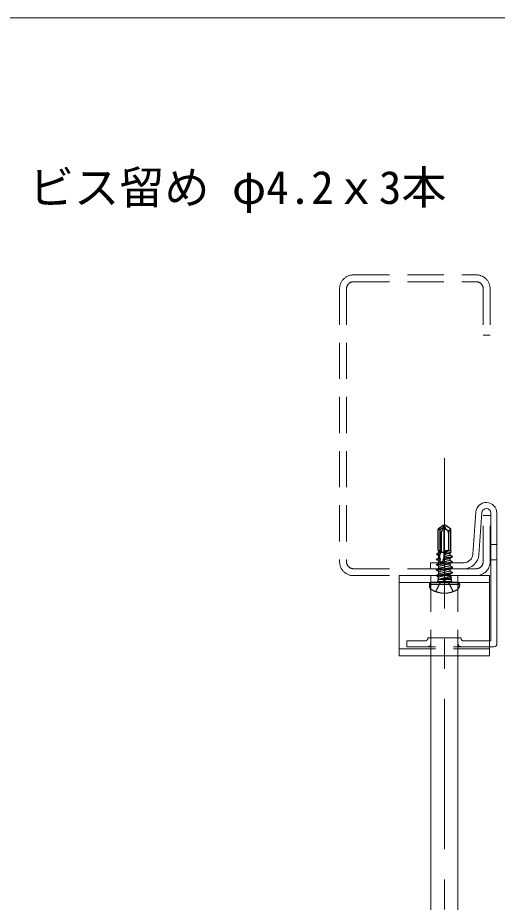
# Model space of a CAD drawing. Units: millimetres on the paper, enlarged 40 times, with parts at other scales. Extents: x -7800 to 7800, y -5387 to 5300.
# Drawn here: x 5567 to 6205, y -1342 to -165 of the extents above; entities that cross this region are included whole.
import ezdxf
from ezdxf.enums import TextEntityAlignment as Align

# ---------------------------------------------------------------- set-up
doc = ezdxf.new("R2010")
doc.units = ezdxf.units.MM
doc.header["$LTSCALE"] = 40
for name, pattern in [('CHAIN1', [8, 5, -1, 1, -1]), ('DASHED1', [1.8, 1.2, -0.6]), ('LONG_DASHED1', [7, 6, -1])]:
    doc.linetypes.add(name, pattern=pattern)
for name, color, linetype, lineweight in [('4-0_中心線', 4, 'CHAIN1', 9), ('4-1_吊り材', 7, 'Continuous', 18), ('4-6_文字・文字', 7, 'Continuous', 18), ('4-9_躯体他', 4, 'DASHED1', 9), ('4-B_補強金具・金具・その他', 3, 'Continuous', 18), ('4-C_ビス・アンカーボルト・強調図形', 2, 'DASHED1', 25), ('F-3_野縁受け', 7, 'Continuous', 18)]:
    doc.layers.add(name, color=color, linetype=linetype, lineweight=lineweight)
doc.styles.add('ＭＳ ゴシック', font='')
doc.styles.get('ＭＳ ゴシック').set_extended_font_data('MS Gothic')

msp = doc.modelspace()

# ---------------------------------------------------------------- linework, layer by layer
at = {"layer": '4-0_中心線'}
msp.add_line((6134.38, -751.2), (6134.38, -1611.39), dxfattribs=at)
at = {"layer": '4-1_吊り材', "linetype": 'DASHED1'}
for p, q in [((6116.38, -907.37), (6116.38, -1013.77)), ((6116.38, -907.37), (6152.38, -907.37)), ((6152.38, -907.37), (6152.38, -1013.77))]:
    msp.add_line(p, q, dxfattribs=at)
at = {"layer": '4-1_吊り材'}
for p, q in [((6116.38, -1013.77), (6116.38, -1611.39)), ((6152.38, -1013.77), (6152.38, -1611.39))]:
    msp.add_line(p, q, dxfattribs=at)
at = {"layer": '4-9_躯体他'}
for p, q in [((6013.43, -507.37), (6176.63, -507.37)), ((6013.43, -516.57), (6176.63, -516.57)), ((5995.03, -525.77), (5995.03, -888.97)), ((6004.23, -525.77), (6004.23, -888.97)), ((6195.03, -525.77), (6195.03, -587.37)), ((6195.03, -888.97), (6195.03, -827.37)), ((6013.43, -898.17), (6176.63, -898.17)), ((6013.43, -907.37), (6176.63, -907.37))]:
    msp.add_line(p, q, dxfattribs=at)
for points in [[(6185.83, -525.77), (6185.83, -587.37), (6195.03, -587.37)], [(6185.83, -888.97), (6185.83, -827.37), (6195.03, -827.37)]]:
    msp.add_lwpolyline(points, dxfattribs=at)
for centre, radius, start, end in [((6013.43, -525.77), 18.4, 90, 180), ((6013.43, -525.77), 9.2, 90, 180), ((6176.63, -525.77), 18.4, 0, 90), ((6176.63, -525.77), 9.2, 0, 90), ((6013.43, -888.97), 18.4, 180, 270), ((6013.43, -888.97), 9.2, 180, 270), ((6176.63, -888.97), 18.4, 270, 0), ((6176.63, -888.97), 9.2, 270, 0)]:
    msp.add_arc(centre, radius, start, end, dxfattribs=at)
at = {"layer": '4-B_補強金具・金具・その他'}
for p, q in [((6172.08, -878.95), (6175.98, -823.14)), ((6180.06, -879.51), (6183.96, -823.7)), ((6195.95, -824.12), (6195.95, -993.87)), ((6203.95, -824.12), (6204.16, -997.66)), ((6160.11, -890.12), (6115.95, -890.12)), ((6115.95, -890.12), (6115.95, -898.12)), ((6160.11, -898.12), (6115.95, -898.12)), ((6194.38, -907.37), (6074.38, -907.37)), ((6194.38, -1013.77), (6194.38, -907.37)), ((6194.38, -993.87), (6195.95, -993.87)), ((6200.16, -1001.87), (6194.38, -1001.87)), ((6168.33, -1013.77), (6100.43, -1013.77))]:
    msp.add_line(p, q, dxfattribs=at)
at = {"layer": '4-B_補強金具・金具・その他', "linetype": 'DASHED1'}
for p, q in [((6195.95, -866.12), (6203.95, -866.12)), ((6195.95, -886.12), (6203.95, -886.12)), ((6194.38, -916.57), (6074.38, -916.57)), ((6084.38, -993.87), (6110.38, -993.87)), ((6084.38, -993.87), (6084.38, -1001.87)), ((6112.38, -989.87), (6152.38, -989.87)), ((6116.38, -997.87), (6116.38, -989.87)), ((6156.38, -989.87), (6152.38, -989.87)), ((6152.38, -997.87), (6152.38, -989.87)), ((6158.38, -993.87), (6194.38, -993.87)), ((6194.38, -1004.57), (6074.38, -1004.57)), ((6194.38, -1001.87), (6084.38, -1001.87))]:
    msp.add_line(p, q, dxfattribs=at)
at = {"layer": '4-B_補強金具・金具・その他'}
msp.add_lwpolyline([(6194.38, -1013.77), (6074.38, -1013.77), (6074.38, -907.37)], dxfattribs=at)
for centre, radius, start, end in [((6189.95, -824.12), 14, 0, 176), ((6189.95, -824.12), 6, 0, 176), ((6160.11, -878.12), 12, 270, 356), ((6160.11, -878.12), 20, 270, 356), ((6200.16, -997.87), 4, 270, 3)]:
    msp.add_arc(centre, radius, start, end, dxfattribs=at)
at = {"layer": '4-B_補強金具・金具・その他', "linetype": 'DASHED1'}
for centre, radius, start, end in [((6108.6, -990.48), 3.83, 297.7261, 9.1438), ((6112.38, -997.87), 4, 270, 360), ((6156.38, -997.87), 4, 180, 270), ((6160.16, -990.48), 3.83, 170.8562, 242.2739)]:
    msp.add_arc(centre, radius, start, end, dxfattribs=at)
at = {"layer": '4-C_ビス・アンカーボルト・強調図形', "linetype": 'Continuous'}
for p, q in [((6132.58, -840.67), (6125.88, -845.36)), ((6128.38, -846.66), (6125.88, -845.36)), ((6125.88, -874.07), (6125.88, -845.36)), ((6129.88, -849.79), (6133.94, -842.77)), ((6134.38, -840.27), (6132.58, -840.67)), ((6136.18, -840.67), (6134.38, -840.27)), ((6134.87, -842.47), (6134.38, -840.27)), ((6142.88, -845.36), (6136.18, -840.67)), ((6137.92, -846.76), (6137.58, -846.52)), ((6141.64, -846.51), (6142.88, -845.36)), ((6142.88, -874.07), (6142.88, -845.36)), ((6129.88, -849.79), (6129.88, -876.57)), ((6134.13, -847.29), (6133.38, -848.58)), ((6133.38, -848.58), (6133.38, -879.77)), ((6139.88, -850.54), (6139.88, -874.07)), ((6124.39, -879.3), (6128.55, -878.64)), ((6124.39, -879.3), (6125.2, -879.77)), ((6124.77, -878), (6128.47, -877.13)), ((6125.2, -879.77), (6126.88, -880.74)), ((6125.88, -874.07), (6127.3, -874.07)), ((6126.88, -876.77), (6126.88, -874.07)), ((6127.44, -876.64), (6126.88, -876.77)), ((6126.88, -880.74), (6127.66, -880.56)), ((6126.88, -883.82), (6126.88, -880.74)), ((6127.3, -874.07), (6127.44, -876.64)), ((6135.31, -876.57), (6127.44, -876.57)), ((6128.47, -877.13), (6127.44, -876.64)), ((6127.66, -880.56), (6128.03, -879.77)), ((6127.66, -880.56), (6127.82, -883.6)), ((6128.03, -879.77), (6128.55, -878.64)), ((6128.47, -877.13), (6128.55, -878.64)), ((6134.44, -879.77), (6132.21, -888.04)), ((6133.38, -879.77), (6133.38, -883.71)), ((6141.88, -880.3), (6133.79, -882.2)), ((6134.38, -883.79), (6133.79, -882.2)), ((6134.38, -883.79), (6144.88, -882.03)), ((6135.98, -874.07), (6134.44, -879.77)), ((6134.68, -878.91), (6141.88, -877.21)), ((6134.68, -878.91), (6136.11, -877.45)), ((6138.4, -874.07), (6135.82, -874.67)), ((6136.71, -875.2), (6135.82, -874.67)), ((6135.98, -874.07), (6142.88, -874.07)), ((6136.71, -875.2), (6136.11, -877.45)), ((6136.11, -877.45), (6143.51, -876.27)), ((6136.71, -875.2), (6141.57, -874.07)), ((6143.51, -876.27), (6141.88, -877.21)), ((6141.88, -879.77), (6141.88, -877.21)), ((6141.88, -880.3), (6141.88, -879.77)), ((6144.88, -882.03), (6141.88, -880.3)), ((6143.51, -876.27), (6142.88, -874.07)), ((6144.88, -882.53), (6144.88, -882.03)), ((6123.88, -885.56), (6126.88, -883.82)), ((6123.88, -885.56), (6128.89, -884.72)), ((6123.88, -886.06), (6128.92, -885.21)), ((6123.88, -886.06), (6123.88, -885.56)), ((6123.88, -886.06), (6126.88, -887.79)), ((6123.88, -892.61), (6144.88, -889.08)), ((6123.88, -893.11), (6144.88, -889.58)), ((6123.88, -892.61), (6126.88, -890.87)), ((6123.88, -893.11), (6123.88, -892.61)), ((6123.88, -893.11), (6126.88, -894.84)), ((6127.82, -883.6), (6126.88, -883.82)), ((6141.88, -887.35), (6126.88, -890.87)), ((6126.88, -887.79), (6128.04, -887.52)), ((6126.88, -890.87), (6126.88, -887.79)), ((6126.88, -894.84), (6141.88, -891.31)), ((6128.89, -884.72), (6127.82, -883.6)), ((6128.04, -887.52), (6128.92, -885.21)), ((6128.04, -887.52), (6128.11, -888.75)), ((6128.89, -884.72), (6128.92, -885.21)), ((6132.65, -886.43), (6141.88, -884.26)), ((6132.65, -886.43), (6134.25, -884.32)), ((6134.25, -884.32), (6144.88, -882.53)), ((6134.39, -883.79), (6134.25, -884.32)), ((6144.88, -882.53), (6141.88, -884.26)), ((6141.88, -887.35), (6141.88, -884.26)), ((6144.88, -889.08), (6141.88, -887.35)), ((6144.88, -889.58), (6141.88, -891.31)), ((6141.88, -894.4), (6141.88, -891.31)), ((6144.88, -889.58), (6144.88, -889.08)), ((6126.54, -898.12), (6126.88, -897.92)), ((6141.88, -894.4), (6126.88, -897.92)), ((6126.88, -897.92), (6126.88, -894.84)), ((6133.05, -898.12), (6144.88, -896.13)), ((6151.88, -916.57), (6116.88, -916.57)), ((6114.38, -919.07), (6114.38, -920.57)), ((6154.38, -919.07), (6114.38, -919.07)), ((6154.38, -919.07), (6154.38, -920.57))]:
    msp.add_line(p, q, dxfattribs=at)
at = {"layer": '4-C_ビス・アンカーボルト・強調図形'}
for p, q in [((6123.88, -899.66), (6126.46, -898.17)), ((6123.88, -899.66), (6132.75, -898.17)), ((6123.88, -900.16), (6135.73, -898.17)), ((6123.88, -900.16), (6123.88, -899.66)), ((6123.88, -900.16), (6126.88, -901.89)), ((6124.12, -906.57), (6144.88, -903.18)), ((6124.12, -906.57), (6126.88, -904.97)), ((6124.34, -907.47), (6144.88, -903.68)), ((6126.65, -908.81), (6141.88, -905.41)), ((6126.88, -901.89), (6141.88, -898.36)), ((6141.88, -901.45), (6126.88, -904.97)), ((6126.88, -904.97), (6126.88, -901.89)), ((6142.22, -898.17), (6141.88, -898.36)), ((6141.88, -901.45), (6141.88, -898.36)), ((6144.88, -903.18), (6141.88, -901.45)), ((6144.88, -903.68), (6141.88, -905.41)), ((6141.88, -905.52), (6141.88, -905.41)), ((6142.1, -908.62), (6141.88, -905.52)), ((6144.88, -903.68), (6144.88, -903.18)), ((6123.88, -916.57), (6125.47, -914.98)), ((6124.34, -907.47), (6124.12, -906.57)), ((6124.34, -907.47), (6126.65, -908.81)), ((6125.53, -912.57), (6125.47, -914.98)), ((6125.47, -914.98), (6143.29, -914.98)), ((6143.23, -912.57), (6125.53, -912.57)), ((6142.1, -908.62), (6126.41, -912.3)), ((6126.41, -912.3), (6126.65, -908.81)), ((6126.81, -912.57), (6143.91, -909.67)), ((6134.38, -913.84), (6128.65, -916.88)), ((6134.38, -913.84), (6140.1, -916.88)), ((6139.15, -912.57), (6143.47, -911.55)), ((6140.82, -912.57), (6142.35, -912.19)), ((6143.91, -909.67), (6142.1, -908.62)), ((6143.47, -911.55), (6142.35, -912.19)), ((6142.37, -912.57), (6142.35, -912.19)), ((6143.23, -912.57), (6143.29, -914.98)), ((6144.88, -916.57), (6143.29, -914.98)), ((6143.47, -911.55), (6143.91, -909.67))]:
    msp.add_line(p, q, dxfattribs=at)
at = {"layer": '4-C_ビス・アンカーボルト・強調図形', "linetype": 'LONG_DASHED1'}
for p, q in [((6122.88, -928.46), (6128.65, -916.88)), ((6145.88, -928.46), (6140.1, -916.88))]:
    msp.add_line(p, q, dxfattribs=at)
at = {"layer": '4-C_ビス・アンカーボルト・強調図形', "linetype": 'Continuous'}
for points in [[(6133.94, -842.77), (6128.38, -846.66), (6128.38, -876.57)], [(6132.58, -840.67), (6133.94, -842.77), (6134.38, -840.27)], [(6124.39, -879.3), (6124.77, -878), (6126.88, -876.77)], [(6136.03, -898.12), (6144.88, -896.63), (6142.31, -898.12)], [(6144.88, -896.63), (6144.88, -896.13), (6141.88, -894.4)]]:
    msp.add_lwpolyline(points, dxfattribs=at)
for centre, radius, start, end in [((6128.31, -843.93), 6.72, 329.99998, 12.5), ((6136.2, -848.49), 2.4, 54.99998, 149.99998), ((6141.43, -841.02), 6.72, 192.5, 235), ((6135.27, -850.54), 4.61, 0, 54.99998), ((6139.62, -844.33), 2.97, 235, 312.84566), ((6145.37, -850.54), 5.49, 132.84566, 180), ((6129.63, -885.32), 3.75, 246.07925, 313.5446), ((6116.88, -919.07), 2.5, 90, 180), ((6151.88, -919.07), 2.5, 0, 90), ((6120.38, -920.57), 6, 180, 238.10921), ((6134.38, -898.07), 32.5, 238.10921, 301.89078), ((6148.38, -920.57), 6, 301.89078, 0)]:
    msp.add_arc(centre, radius, start, end, dxfattribs=at)
at = {"layer": 'F-3_野縁受け', "color": 3}
msp.add_line((78.17, -165.43), (7638.17, -165.43), dxfattribs=at)

# ---------------------------------------------------------------- texts
at = {"layer": '4-6_文字・文字', "style": 'ＭＳ ゴシック'}
msp.add_text('ビス留め φ4.2ｘ3本', height=43.99, dxfattribs=at).set_placement((5581.99, -426.27), align=Align.BOTTOM_LEFT)

doc.saveas('drawing.dxf')
